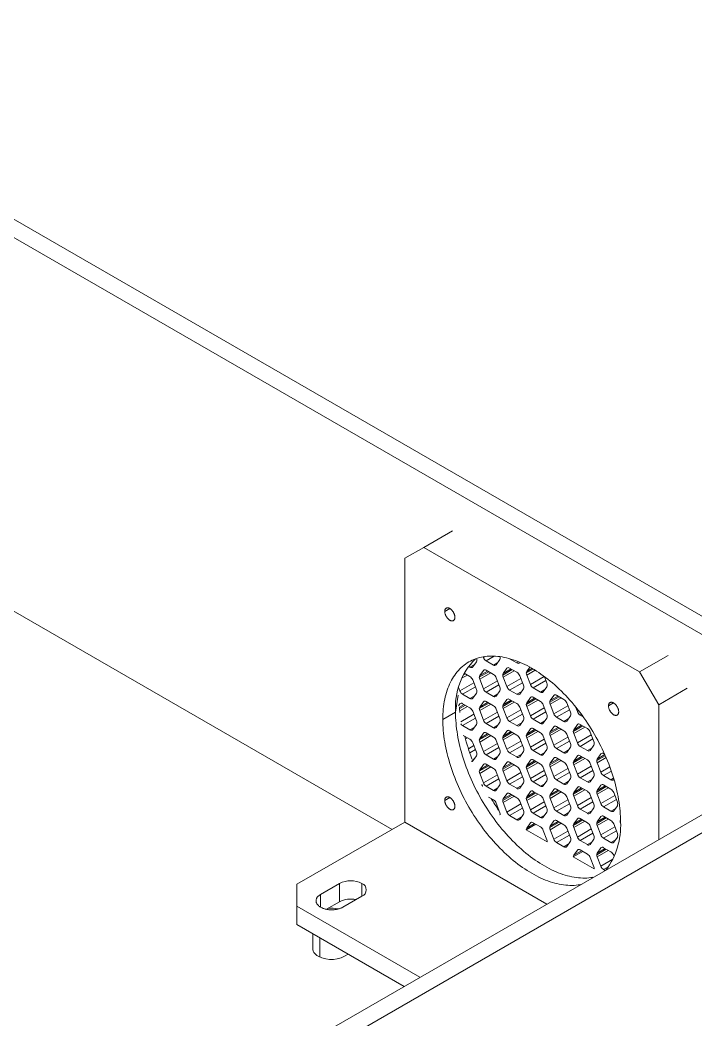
# Model space of a CAD drawing. Header units: millimetres. Extents: x 15 to 405, y 6 to 293.
# Drawn here: x 109.7 to 139.82, y 70.21 to 114.8 of the extents above; entities that cross this region are included whole.
import ezdxf

# ---------------------------------------------------------------- set-up
doc = ezdxf.new("R2010")
doc.units = ezdxf.units.MM

msp = doc.modelspace()

# ---------------------------------------------------------------- linework, layer by layer
at = {"color": 7, "linetype": 'Continuous', "lineweight": 18}
for p, q in [((144.2113, 85.8342), (94.035, 114.8003)), ((141.8071, 86.4056), (95.0249, 113.4124)), ((128.966, 92.0222), (127.6932, 91.2875)), ((127.6932, 91.2875), (126.8447, 90.7975)), ((137.3099, 85.7359), (127.6932, 91.2875)), ((126.8447, 90.7975), (126.8447, 79.0393)), ((107.5829, 89.5054), (126.2787, 78.7125)), ((128.8529, 88.5603), (128.6266, 88.4297)), ((129.7516, 85.9444), (129.9447, 86.0559)), ((129.8741, 85.9554), (130.0374, 86.1877)), ((130.3393, 86.4051), (130.349, 86.3801)), ((130.349, 86.3801), (130.4122, 86.4166)), ((130.4715, 86.2278), (130.8326, 86.4362)), ((130.4715, 86.2278), (130.7981, 86.0392)), ((130.7981, 86.0392), (130.9912, 86.1507)), ((130.9206, 86.0502), (131.0839, 86.2825)), ((131.5159, 86.3238), (131.518, 86.3226)), ((131.518, 86.3226), (131.5188, 86.323)), ((131.518, 86.3226), (131.8446, 86.134)), ((131.8446, 86.134), (131.9274, 86.1819)), ((131.9671, 86.145), (131.9782, 86.1608)), ((137.3099, 85.7359), (138.5827, 86.4707)), ((129.4431, 85.5872), (129.5446, 85.6458)), ((129.4865, 85.6721), (129.4928, 85.6757)), ((129.7516, 85.5263), (129.4895, 85.6776)), ((129.6849, 85.9829), (129.7516, 85.9444)), ((130.1668, 85.4957), (130.5911, 85.7406)), ((130.349, 85.7987), (130.1857, 85.5664)), ((130.1857, 85.5664), (130.5393, 85.7705)), ((130.1857, 85.4031), (130.6808, 85.6889)), ((130.349, 85.7987), (130.4008, 85.8286)), ((130.7981, 85.6212), (130.4715, 85.8097)), ((131.2133, 85.5905), (131.6376, 85.8355)), ((131.3955, 85.8936), (131.2322, 85.6612)), ((131.2322, 85.6612), (131.5859, 85.8654)), ((131.2322, 85.4979), (131.7273, 85.7837)), ((131.3955, 85.8936), (131.4473, 85.9235)), ((131.8446, 85.716), (131.518, 85.9045)), ((132.2598, 85.6853), (132.565, 85.8615)), ((132.4139, 85.9483), (132.2788, 85.756)), ((132.2788, 85.756), (132.5137, 85.8917)), ((132.2788, 85.5927), (132.6523, 85.8084)), ((138.1584, 84.2662), (137.3099, 85.7359)), ((129.3025, 84.8874), (129.9237, 85.246)), ((129.3794, 85.4469), (129.6343, 85.5941)), ((130.0374, 84.9531), (129.8741, 85.374)), ((130.1857, 85.4031), (130.349, 84.9822)), ((130.349, 84.9822), (130.9702, 85.3408)), ((131.0839, 85.0479), (130.9206, 85.4688)), ((131.2322, 85.4979), (131.3955, 85.077)), ((131.3955, 85.077), (132.0167, 85.4356)), ((131.518, 84.9247), (132.0875, 85.2534)), ((132.1304, 85.1427), (131.9671, 85.5636)), ((132.2788, 85.5927), (132.4421, 85.1718)), ((132.4421, 85.1718), (133.0616, 85.5295)), ((132.5645, 85.0195), (133.134, 85.3482)), ((133.1769, 85.2375), (133.0645, 85.5274)), ((129.2421, 85.0431), (129.3025, 84.8874)), ((129.425, 84.735), (129.9944, 85.0638)), ((129.425, 84.735), (129.7516, 84.5465)), ((129.8741, 84.5574), (130.0374, 84.7898)), ((130.4715, 84.8299), (131.0409, 85.1586)), ((130.4715, 84.8299), (130.7981, 84.6413)), ((130.7981, 84.6413), (130.9912, 84.7528)), ((130.9206, 84.6523), (131.0839, 84.8846)), ((131.518, 84.9247), (131.8446, 84.7361)), ((131.8446, 84.7361), (132.0378, 84.8476)), ((131.9671, 84.7471), (132.1304, 84.9794)), ((132.5645, 85.0195), (132.8911, 84.8309)), ((132.8911, 84.8309), (133.0843, 84.9424)), ((133.0136, 84.8419), (133.1769, 85.0742)), ((139.4312, 85.001), (138.1584, 84.2662)), ((129.1074, 83.9386), (129.2212, 84.6894)), ((129.3025, 84.306), (129.239, 84.2156)), ((129.2792, 84.1545), (129.4928, 84.2778)), ((129.3025, 84.306), (129.3543, 84.3359)), ((129.7516, 84.1284), (129.425, 84.317)), ((129.7516, 84.5465), (129.9447, 84.658)), ((130.1668, 84.0978), (130.5911, 84.3427)), ((130.349, 84.4008), (130.1857, 84.1685)), ((130.1857, 84.1685), (130.5393, 84.3726)), ((130.1857, 84.0052), (130.6808, 84.291)), ((130.349, 84.4008), (130.4008, 84.4307)), ((130.7981, 84.2232), (130.4715, 84.4118)), ((131.2133, 84.1926), (131.6376, 84.4375)), ((131.3955, 84.4956), (131.2322, 84.2633)), ((131.2322, 84.2633), (131.5859, 84.4674)), ((131.2322, 84.1), (131.7273, 84.3858)), ((131.3955, 84.4956), (131.4473, 84.5255)), ((131.8446, 84.3181), (131.518, 84.5066)), ((132.2598, 84.2874), (132.6841, 84.5324)), ((132.4421, 84.5905), (132.2788, 84.3581)), ((132.2788, 84.3581), (132.6324, 84.5623)), ((132.2788, 84.1948), (132.7738, 84.4806)), ((132.4421, 84.5905), (132.4938, 84.6204)), ((132.8911, 84.4129), (132.5645, 84.6014)), ((133.3063, 84.3822), (133.7307, 84.6272)), ((133.4886, 84.6853), (133.3253, 84.4529)), ((133.3253, 84.4529), (133.6789, 84.6571)), ((133.3253, 84.2896), (133.8203, 84.5754)), ((133.3253, 84.2896), (133.4886, 83.8687)), ((133.4886, 84.6853), (133.5404, 84.7152)), ((133.9377, 84.5077), (133.6111, 84.6962)), ((134.2234, 83.9344), (134.0601, 84.3553)), ((136.1503, 84.3476), (135.924, 84.217)), ((129.1074, 83.9386), (128.5418, 83.6121)), ((129.2855, 84.0983), (129.5446, 84.2479)), ((129.2967, 84.0013), (129.6343, 84.1961)), ((129.3369, 83.5093), (129.9237, 83.8481)), ((130.0374, 83.5552), (129.8741, 83.9761)), ((130.1857, 84.0052), (130.349, 83.5843)), ((130.349, 83.5843), (130.9702, 83.9429)), ((131.0839, 83.65), (130.9206, 84.0709)), ((131.2322, 84.1), (131.3955, 83.6791)), ((131.3955, 83.6791), (132.0167, 84.0377)), ((131.518, 83.5267), (132.0875, 83.8555)), ((132.1304, 83.7448), (131.9671, 84.1657)), ((132.2788, 84.1948), (132.4421, 83.7739)), ((132.4421, 83.7739), (133.0633, 84.1325)), ((132.5645, 83.6216), (133.134, 83.9503)), ((133.1769, 83.8396), (133.0136, 84.2605)), ((133.4886, 83.8687), (134.1098, 84.2274)), ((133.6111, 83.7164), (134.1805, 84.0451)), ((134.4506, 84.1813), (134.5351, 83.9636)), ((134.5351, 83.9636), (134.5954, 83.9984)), ((134.6576, 83.8112), (134.7127, 83.843)), ((138.1584, 78.2579), (138.1584, 84.2662)), ((129.425, 83.3371), (129.9944, 83.6658)), ((129.8741, 83.1595), (130.0374, 83.3919)), ((130.4715, 83.4319), (131.0409, 83.7607)), ((130.4715, 83.4319), (130.7981, 83.2434)), ((130.9206, 83.2543), (131.0839, 83.4867)), ((131.518, 83.5267), (131.8446, 83.3382)), ((131.8446, 83.3382), (132.0378, 83.4497)), ((131.9671, 83.3492), (132.1304, 83.5815)), ((132.5645, 83.6216), (132.8911, 83.433)), ((132.8911, 83.433), (133.0843, 83.5445)), ((133.0136, 83.444), (133.1769, 83.6763)), ((133.6111, 83.7164), (133.9377, 83.5278)), ((133.9377, 83.5278), (134.1308, 83.6393)), ((134.0601, 83.5388), (134.2234, 83.7711)), ((134.5351, 83.3822), (134.3718, 83.1498)), ((134.5351, 83.3822), (134.5869, 83.4121)), ((134.6576, 83.8112), (134.7924, 83.7334)), ((134.9842, 83.2046), (134.6576, 83.3931)), ((129.425, 83.3371), (129.7516, 83.1486)), ((129.7516, 83.1486), (129.9447, 83.2601)), ((130.1668, 82.6999), (130.5911, 82.9448)), ((130.349, 83.0029), (130.1857, 82.7706)), ((130.1857, 82.7706), (130.5393, 82.9747)), ((130.349, 83.0029), (130.4008, 83.0328)), ((130.7981, 82.8253), (130.4715, 83.0139)), ((130.7981, 83.2434), (130.9912, 83.3549)), ((131.2133, 82.7947), (131.6376, 83.0396)), ((131.3955, 83.0977), (131.2322, 82.8654)), ((131.2322, 82.8654), (131.5859, 83.0695)), ((131.2322, 82.7021), (131.7273, 82.9879)), ((131.3955, 83.0977), (131.4473, 83.1276)), ((131.8446, 82.9201), (131.518, 83.1087)), ((132.2598, 82.8895), (132.6841, 83.1344)), ((132.4421, 83.1925), (132.2788, 82.9602)), ((132.2788, 82.9602), (132.6324, 83.1643)), ((132.2788, 82.7969), (132.7738, 83.0827)), ((132.4421, 83.1925), (132.4938, 83.2224)), ((132.8911, 83.015), (132.5645, 83.2035)), ((133.3063, 82.9843), (133.7307, 83.2293)), ((133.4886, 83.2874), (133.3253, 83.055)), ((133.3253, 83.055), (133.6789, 83.2592)), ((133.3253, 82.8917), (133.8203, 83.1775)), ((133.4886, 83.2874), (133.5404, 83.3173)), ((133.9377, 83.1098), (133.6111, 83.2983)), ((134.2234, 82.5365), (134.0601, 82.9574)), ((134.3529, 83.0791), (134.7772, 83.3241)), ((134.3718, 83.1498), (134.7254, 83.354)), ((134.3718, 82.9865), (134.8669, 83.2723)), ((134.3718, 82.9865), (134.5351, 82.5656)), ((135.2699, 82.6313), (135.1066, 83.0522)), ((129.7516, 82.7305), (129.452, 82.9034)), ((129.524, 82.8381), (129.5446, 82.85)), ((129.5483, 82.7486), (129.6343, 82.7982)), ((130.0374, 82.1573), (129.8741, 82.5781)), ((130.1857, 82.6073), (130.6808, 82.893)), ((130.1857, 82.6073), (130.349, 82.1864)), ((130.349, 82.1864), (130.9702, 82.545)), ((131.0839, 82.2521), (130.9206, 82.673)), ((131.2322, 82.7021), (131.3955, 82.2812)), ((131.3955, 82.2812), (132.0167, 82.6398)), ((132.1304, 82.3469), (131.9671, 82.7678)), ((132.2788, 82.7969), (132.4421, 82.376)), ((132.4421, 82.376), (133.0633, 82.7346)), ((132.5645, 82.2236), (133.134, 82.5524)), ((133.1769, 82.4417), (133.0136, 82.8626)), ((133.3253, 82.8917), (133.4886, 82.4708)), ((133.4886, 82.4708), (134.1098, 82.8294)), ((133.6111, 82.3185), (134.1805, 82.6472)), ((134.5351, 82.5656), (135.1563, 82.9243)), ((134.6576, 82.4133), (135.227, 82.742)), ((129.6807, 82.3099), (129.9237, 82.4502)), ((129.7438, 82.1232), (129.9944, 82.2679)), ((130.4715, 82.034), (131.0409, 82.3627)), ((130.9206, 81.8564), (131.0839, 82.0888)), ((131.518, 82.1288), (132.0875, 82.4576)), ((131.518, 82.1288), (131.8446, 81.9403)), ((131.8446, 81.9403), (132.0378, 82.0518)), ((131.9671, 81.9512), (132.1304, 82.1836)), ((132.5645, 82.2236), (132.8911, 82.0351)), ((132.8911, 82.0351), (133.0843, 82.1466)), ((133.0136, 82.0461), (133.1769, 82.2784)), ((133.6111, 82.3185), (133.9377, 82.1299)), ((133.9377, 82.1299), (134.1308, 82.2414)), ((134.0601, 82.1409), (134.2234, 82.3732)), ((134.6576, 82.4133), (134.9842, 82.2247)), ((134.9842, 82.2247), (135.1773, 82.3362)), ((135.1066, 82.2357), (135.2699, 82.468)), ((135.5816, 82.0791), (135.4183, 81.8467)), ((135.4183, 81.8467), (135.7598, 82.0438)), ((135.5816, 82.0791), (135.6334, 82.109)), ((135.7513, 82.0628), (135.7041, 82.09)), ((129.8358, 81.7993), (129.9447, 81.8622)), ((129.8741, 81.7616), (130.0374, 81.994)), ((130.349, 81.605), (130.1857, 81.3726)), ((130.349, 81.605), (130.4008, 81.6349)), ((130.4715, 82.034), (130.7981, 81.8455)), ((130.7981, 81.4274), (130.4715, 81.6159)), ((130.7981, 81.8455), (130.9912, 81.957)), ((131.2133, 81.3967), (131.6376, 81.6417)), ((131.3955, 81.6998), (131.2322, 81.4675)), ((131.2322, 81.4675), (131.5859, 81.6716)), ((131.3955, 81.6998), (131.4473, 81.7297)), ((131.8446, 81.5222), (131.518, 81.7108)), ((132.2598, 81.4916), (132.6841, 81.7365)), ((132.4421, 81.7946), (132.2788, 81.5623)), ((132.2788, 81.5623), (132.6324, 81.7664)), ((132.2788, 81.399), (132.7738, 81.6848)), ((132.4421, 81.7946), (132.4938, 81.8245)), ((132.8911, 81.617), (132.5645, 81.8056)), ((133.3063, 81.5864), (133.7307, 81.8313)), ((133.4886, 81.8894), (133.3253, 81.6571)), ((133.3253, 81.6571), (133.6789, 81.8612)), ((133.3253, 81.4938), (133.8203, 81.7796)), ((133.4886, 81.8894), (133.5404, 81.9193)), ((133.9377, 81.7119), (133.6111, 81.9004)), ((134.3529, 81.6812), (134.7772, 81.9262)), ((134.5351, 81.9843), (134.3718, 81.7519)), ((134.3718, 81.7519), (134.7254, 81.9561)), ((134.3718, 81.5886), (134.8669, 81.8744)), ((134.5351, 81.9843), (134.5869, 82.0142)), ((134.9842, 81.8067), (134.6576, 81.9952)), ((135.2699, 81.2334), (135.1066, 81.6543)), ((135.3994, 81.776), (135.7808, 81.9962)), ((135.4183, 81.6834), (135.8166, 81.9133)), ((135.4183, 81.6834), (135.5816, 81.2625)), ((130.1668, 81.3019), (130.5911, 81.5469)), ((130.1857, 81.3726), (130.5393, 81.5768)), ((130.1857, 81.2093), (130.6808, 81.4951)), ((130.1857, 81.2093), (130.349, 80.7885)), ((131.0839, 80.8542), (130.9206, 81.275)), ((131.2322, 81.3042), (131.7273, 81.5899)), ((131.2322, 81.3042), (131.3955, 80.8833)), ((131.3955, 80.8833), (132.0167, 81.2419)), ((132.1304, 80.949), (131.9671, 81.3699)), ((132.2788, 81.399), (132.4421, 80.9781)), ((132.4421, 80.9781), (133.0633, 81.3367)), ((132.5645, 80.8257), (133.134, 81.1545)), ((133.1769, 81.0438), (133.0136, 81.4647)), ((133.3253, 81.4938), (133.4886, 81.0729)), ((133.4886, 81.0729), (134.1098, 81.4315)), ((133.6111, 80.9205), (134.1805, 81.2493)), ((134.2234, 81.1386), (134.0601, 81.5595)), ((134.3718, 81.5886), (134.5351, 81.1677)), ((134.5351, 81.1677), (135.1563, 81.5263)), ((134.6576, 81.0154), (135.227, 81.3441)), ((135.5816, 81.2625), (135.9832, 81.4944)), ((135.7041, 81.1102), (136.0492, 81.3094)), ((102.4071, 56.8027), (144.2113, 80.9357)), ((130.349, 80.7885), (130.9702, 81.1471)), ((130.4715, 80.6361), (131.0409, 80.9648)), ((131.518, 80.7309), (132.0875, 81.0596)), ((131.518, 80.7309), (131.8446, 80.5424)), ((131.9671, 80.5533), (132.1304, 80.7857)), ((132.5645, 80.8257), (132.8911, 80.6372)), ((132.8911, 80.6372), (133.0843, 80.7487)), ((133.0136, 80.6481), (133.1769, 80.8805)), ((133.6111, 80.9205), (133.9377, 80.732)), ((133.9377, 80.732), (134.1308, 80.8435)), ((134.0601, 80.743), (134.2234, 80.9753)), ((134.6576, 81.0154), (134.9842, 80.8268)), ((134.9842, 80.8268), (135.1773, 80.9383)), ((135.1066, 80.8378), (135.2699, 81.0701)), ((135.5816, 80.6812), (135.6334, 80.7111)), ((135.7041, 81.1102), (136.0307, 80.9216)), ((136.0307, 80.9216), (136.1517, 80.9915)), ((136.1532, 80.9326), (136.1645, 80.9487)), ((141.8071, 80.3642), (103.397, 58.1906)), ((130.4715, 80.6361), (130.7981, 80.4476)), ((130.7981, 80.4476), (130.9912, 80.5591)), ((130.9206, 80.4585), (131.0839, 80.6909)), ((131.3955, 80.3019), (131.2322, 80.0695)), ((131.2322, 80.0695), (131.5859, 80.2737)), ((131.3955, 80.3019), (131.4473, 80.3318)), ((131.8446, 80.1243), (131.518, 80.3128)), ((131.8446, 80.5424), (132.0378, 80.6539)), ((132.2598, 80.0936), (132.6841, 80.3386)), ((132.4421, 80.3967), (132.2788, 80.1644)), ((132.2788, 80.1644), (132.6324, 80.3685)), ((132.2788, 80.0011), (132.7738, 80.2868)), ((132.4421, 80.3967), (132.4938, 80.4266)), ((132.8911, 80.2191), (132.5645, 80.4077)), ((133.3063, 80.1885), (133.7307, 80.4334)), ((133.4886, 80.4915), (133.3253, 80.2592)), ((133.3253, 80.2592), (133.6789, 80.4633)), ((133.3253, 80.0959), (133.8203, 80.3817)), ((133.4886, 80.4915), (133.5404, 80.5214)), ((133.9377, 80.3139), (133.6111, 80.5025)), ((134.3529, 80.2833), (134.7772, 80.5282)), ((134.5351, 80.5863), (134.3718, 80.354)), ((134.3718, 80.354), (134.7254, 80.5581)), ((134.3718, 80.1907), (134.8669, 80.4765)), ((134.5351, 80.5863), (134.5869, 80.6162)), ((134.9842, 80.4088), (134.6576, 80.5973)), ((135.3994, 80.3781), (135.8237, 80.6231)), ((135.5816, 80.6812), (135.4183, 80.4488)), ((135.4183, 80.4488), (135.7719, 80.653)), ((135.4183, 80.2855), (135.9134, 80.5713)), ((135.4183, 80.2855), (135.5816, 79.8646)), ((136.0307, 80.5036), (135.7041, 80.6921)), ((136.3165, 79.9303), (136.1532, 80.3512)), ((128.8529, 80.1336), (128.6266, 80.003)), ((130.7981, 80.0295), (130.5825, 80.1539)), ((131.0839, 79.4562), (130.9206, 79.8771)), ((131.2133, 79.9988), (131.6376, 80.2438)), ((131.2322, 79.9062), (131.7273, 80.192)), ((131.2322, 79.9062), (131.3955, 79.4854)), ((131.3955, 79.4854), (132.0167, 79.844)), ((132.1304, 79.5511), (131.9671, 79.9719)), ((132.2788, 80.0011), (132.4421, 79.5802)), ((132.4421, 79.5802), (133.0633, 79.9388)), ((133.1769, 79.6459), (133.0136, 80.0668)), ((133.3253, 80.0959), (133.4886, 79.675)), ((133.4886, 79.675), (134.1098, 80.0336)), ((133.6111, 79.5226), (134.1805, 79.8514)), ((134.2234, 79.7407), (134.0601, 80.1616)), ((134.3718, 80.1907), (134.5351, 79.7698)), ((134.5351, 79.7698), (135.1563, 80.1284)), ((134.6576, 79.6174), (135.227, 79.9462)), ((135.2699, 79.8355), (135.1066, 80.2564)), ((135.5816, 79.8646), (136.2028, 80.2232)), ((135.7041, 79.7123), (136.2735, 80.041)), ((131.0813, 79.3761), (131.1028, 79.3637)), ((131.518, 79.333), (132.0875, 79.6617)), ((131.9671, 79.1554), (132.1304, 79.3878)), ((132.5645, 79.4278), (133.134, 79.7565)), ((132.5645, 79.4278), (132.8911, 79.2393)), ((133.0136, 79.2502), (133.1769, 79.4826)), ((133.6111, 79.5226), (133.9377, 79.3341)), ((133.9377, 79.3341), (134.1308, 79.4456)), ((134.0601, 79.345), (134.2234, 79.5774)), ((134.6576, 79.6174), (134.9842, 79.4289)), ((134.9842, 79.4289), (135.1773, 79.5404)), ((135.1066, 79.4399), (135.2699, 79.6722)), ((135.7041, 79.7123), (136.0307, 79.5237)), ((136.0307, 79.5237), (136.2238, 79.6352)), ((136.1532, 79.5347), (136.3165, 79.767)), ((122.0364, 76.2635), (126.8447, 79.0393)), ((133.1783, 75.3829), (126.8447, 79.0393)), ((131.518, 79.333), (131.8446, 79.1445)), ((131.8446, 79.1445), (132.0378, 79.256)), ((132.2598, 78.6957), (132.6841, 78.9407)), ((132.4421, 78.9988), (132.2788, 78.7664)), ((132.2788, 78.7664), (132.6324, 78.9706)), ((132.4421, 78.9988), (132.4938, 79.0287)), ((132.8911, 78.8212), (132.5645, 79.0097)), ((132.8911, 79.2393), (133.0843, 79.3508)), ((133.3063, 78.7905), (133.7307, 79.0355)), ((133.4886, 79.0936), (133.3253, 78.8613)), ((133.3253, 78.8613), (133.6789, 79.0654)), ((133.3253, 78.698), (133.8203, 78.9837)), ((133.4886, 79.0936), (133.5404, 79.1235)), ((133.9377, 78.916), (133.6111, 79.1046)), ((134.3529, 78.8854), (134.7772, 79.1303)), ((134.5351, 79.1884), (134.3718, 78.9561)), ((134.3718, 78.9561), (134.7254, 79.1602)), ((134.3718, 78.7928), (134.8669, 79.0786)), ((134.5351, 79.1884), (134.5869, 79.2183)), ((134.9842, 79.0108), (134.6576, 79.1994)), ((135.3994, 78.9802), (135.8237, 79.2251)), ((135.5816, 79.2832), (135.4183, 79.0509)), ((135.4183, 79.0509), (135.7719, 79.255)), ((135.4183, 78.8876), (135.9134, 79.1734)), ((135.5816, 79.2832), (135.6334, 79.3131)), ((136.0307, 79.1057), (135.7041, 79.2942)), ((136.3165, 78.5324), (136.1532, 78.9533)), ((136.4459, 79.075), (136.4612, 79.0838)), ((132.2598, 78.6957), (133.1959, 78.1554)), ((133.1769, 78.248), (133.0136, 78.6688)), ((133.3253, 78.698), (133.4886, 78.2771)), ((133.4886, 78.2771), (134.1098, 78.6357)), ((134.2234, 78.3428), (134.0601, 78.7637)), ((134.3718, 78.7928), (134.5351, 78.3719)), ((134.5351, 78.3719), (135.1563, 78.7305)), ((134.6576, 78.2195), (135.227, 78.5483)), ((135.2699, 78.4376), (135.1066, 78.8585)), ((135.4183, 78.8876), (135.5816, 78.4667)), ((135.5816, 78.4667), (136.2028, 78.8253)), ((135.7041, 78.3143), (136.2735, 78.6431)), ((133.6111, 78.1247), (134.1805, 78.4534)), ((133.6111, 78.1247), (133.9377, 77.9362)), ((133.9377, 77.9362), (134.1308, 78.0477)), ((134.0601, 77.9471), (134.2234, 78.1795)), ((134.6576, 78.2195), (134.9842, 78.031)), ((134.9842, 78.031), (135.1773, 78.1425)), ((135.1066, 78.0419), (135.2699, 78.2743)), ((135.7041, 78.3143), (136.0307, 78.1258)), ((136.0307, 78.1258), (136.2238, 78.2373)), ((136.1532, 78.1368), (136.3165, 78.3691)), ((134.3529, 77.4874), (134.7772, 77.7324)), ((134.5351, 77.7905), (134.3718, 77.5582)), ((134.3718, 77.5582), (134.7254, 77.7623)), ((134.5351, 77.7905), (134.5869, 77.8204)), ((134.9842, 77.6129), (134.6576, 77.8015)), ((135.3994, 77.5823), (135.8237, 77.8272)), ((135.5816, 77.8853), (135.4183, 77.653)), ((135.4183, 77.653), (135.7719, 77.8571)), ((135.4183, 77.4897), (135.9134, 77.7755)), ((135.5816, 77.8853), (135.6334, 77.9152)), ((136.0307, 77.7077), (135.7041, 77.8963)), ((134.3529, 77.4874), (135.2889, 76.9471)), ((135.2699, 77.0397), (135.1066, 77.4606)), ((135.4183, 77.4897), (135.5816, 77.0688)), ((135.5816, 77.0688), (136.1198, 77.3794)), ((136.1752, 77.4986), (136.1532, 77.5554)), ((135.7041, 76.9164), (135.9154, 77.0384)), ((135.7041, 76.9164), (135.7694, 76.8787)), ((122.0364, 76.2635), (122.0364, 75.2838)), ((123.9456, 76.3043), (123.097, 75.8145)), ((123.9456, 75.4878), (123.9456, 76.3043)), ((124.9355, 75.7328), (124.9355, 76.3043)), ((123.097, 75.243), (123.097, 75.8145)), ((123.3571, 75.1481), (123.9456, 75.4878)), ((124.087, 75.243), (124.9355, 75.7328)), ((127.5215, 72.1173), (122.0364, 75.2838)), ((122.0364, 75.2838), (122.0364, 74.4673)), ((122.0364, 74.4673), (126.8143, 71.709)), ((122.752, 74.0541), (122.752, 73.3307)), ((123.0565, 73.8783), (123.0565, 73.0246))]:
    msp.add_line(p, q, dxfattribs=at)
at = {"color": 7, "linetype": 'Continuous', "lineweight": 18, "flags": 128}
for points in [[(129.0792, 88.1684), (129.0786, 88.1874), (129.0769, 88.2069), (129.074, 88.2269), (129.07, 88.2473), (129.0649, 88.268), (129.0587, 88.2888), (129.0515, 88.3096), (129.0432, 88.3304), (129.034, 88.3511), (129.0239, 88.3714), (129.0129, 88.3914), (129.0011, 88.411), (128.9885, 88.4299), (128.9752, 88.4482), (128.9613, 88.4658), (128.9469, 88.4825), (128.932, 88.4982), (128.9166, 88.5129), (128.901, 88.5266), (128.8851, 88.5391), (128.869, 88.5503), (128.8529, 88.5603), (128.8367, 88.569), (128.8207, 88.5763), (128.8048, 88.5821), (128.7891, 88.5865), (128.7738, 88.5895), (128.7589, 88.591), (128.7444, 88.591), (128.7306, 88.5895), (128.7173, 88.5865), (128.7047, 88.582), (128.6929, 88.5762), (128.6819, 88.5689), (128.6717, 88.5602), (128.6625, 88.5502), (128.6543, 88.5389), (128.6471, 88.5264), (128.6409, 88.5127), (128.6358, 88.498), (128.6318, 88.4822), (128.6289, 88.4655), (128.6272, 88.448), (128.6266, 88.4297)], [(128.6266, 88.4297), (128.6272, 88.4107), (128.6289, 88.3911), (128.6318, 88.3711), (128.6358, 88.3508), (128.6409, 88.3301), (128.6471, 88.3093), (128.6543, 88.2885), (128.6625, 88.2677), (128.6717, 88.247), (128.6819, 88.2266), (128.6929, 88.2066), (128.7047, 88.1871), (128.7173, 88.1681), (128.7306, 88.1498), (128.7444, 88.1323), (128.7589, 88.1156), (128.7738, 88.0999), (128.7891, 88.0851), (128.8048, 88.0715), (128.8207, 88.059), (128.8367, 88.0477), (128.8529, 88.0377), (128.869, 88.0291), (128.8851, 88.0218), (128.901, 88.0159), (128.9166, 88.0115), (128.932, 88.0086), (128.9469, 88.0071), (128.9613, 88.0071), (128.9752, 88.0086), (128.9885, 88.0116), (129.0011, 88.016), (129.0129, 88.0219), (129.0239, 88.0292), (129.034, 88.0379), (129.0432, 88.0479), (129.0515, 88.0592), (129.0587, 88.0717), (129.0649, 88.0853), (129.07, 88.1001), (129.074, 88.1159), (129.0769, 88.1326), (129.0786, 88.1501), (129.0792, 88.1684)], [(136.4614, 79.0402), (136.46, 79.1607), (136.4559, 79.2826), (136.4492, 79.406), (136.4397, 79.5307), (136.4275, 79.6566), (136.4126, 79.7836), (136.3951, 79.9118), (136.3748, 80.0408), (136.352, 80.1708), (136.3264, 80.3016), (136.2983, 80.433), (136.2676, 80.5651), (136.2342, 80.6977), (136.1984, 80.8307), (136.1599, 80.9641), (136.119, 81.0977), (136.0756, 81.2314), (136.0298, 81.3653), (135.9815, 81.4991), (135.9308, 81.6327), (135.8778, 81.7662), (135.8225, 81.8994), (135.7649, 82.0322), (135.7051, 82.1645), (135.6431, 82.2962), (135.5789, 82.4273), (135.5126, 82.5576), (135.4443, 82.687), (135.3739, 82.8155), (135.3016, 82.9431), (135.2273, 83.0694), (135.1512, 83.1947), (135.0732, 83.3186), (134.9935, 83.4411), (134.9121, 83.5622), (134.8291, 83.6818), (134.7444, 83.7998), (134.6582, 83.916), (134.5706, 84.0305), (134.4815, 84.1432), (134.391, 84.2539), (134.2993, 84.3626), (134.2063, 84.4692), (134.1122, 84.5736), (134.0169, 84.6759), (133.9206, 84.7758), (133.8234, 84.8734), (133.7252, 84.9686), (133.6262, 85.0612), (133.5264, 85.1513), (133.426, 85.2388), (133.3249, 85.3236), (133.2232, 85.4056), (133.121, 85.4849), (133.0184, 85.5613), (132.9155, 85.6348), (132.8122, 85.7053), (132.7088, 85.7728), (132.6052, 85.8373), (132.5016, 85.8987), (132.3979, 85.957), (132.2943, 86.0121), (132.1909, 86.064), (132.0877, 86.1126), (131.9847, 86.158), (131.8821, 86.2001), (131.7799, 86.2388), (131.6783, 86.2741), (131.5772, 86.306), (131.4767, 86.3346), (131.3769, 86.3597), (131.2779, 86.3813), (131.1798, 86.3995), (131.0825, 86.4142), (130.9862, 86.4255), (130.891, 86.4332), (130.7968, 86.4374), (130.7039, 86.4382), (130.6121, 86.4354), (130.5217, 86.4291), (130.4326, 86.4193), (130.3449, 86.4061), (130.2587, 86.3893), (130.1741, 86.3691), (130.091, 86.3454), (130.0096, 86.3183), (129.9299, 86.2878), (129.8519, 86.2538), (129.7758, 86.2165), (129.7016, 86.1759), (129.6292, 86.1319), (129.5589, 86.0846), (129.4905, 86.034), (129.4242, 85.9803), (129.36, 85.9233), (129.298, 85.8632), (129.2382, 85.8), (129.1806, 85.7337), (129.1253, 85.6644), (129.0723, 85.5921), (129.0216, 85.5169), (128.9734, 85.4388), (128.9275, 85.3579), (128.8841, 85.2743), (128.8432, 85.1879), (128.8048, 85.0989), (128.7689, 85.0073), (128.7356, 84.9132), (128.7048, 84.8166), (128.6767, 84.7177), (128.6512, 84.6164), (128.6283, 84.5128), (128.6081, 84.4071), (128.5905, 84.2992), (128.5756, 84.1894), (128.5635, 84.0775), (128.554, 83.9638), (128.5472, 83.8482), (128.5431, 83.731), (128.5418, 83.6121)], [(136.3765, 83.9557), (136.3759, 83.9747), (136.3742, 83.9943), (136.3713, 84.0143), (136.3673, 84.0347), (136.3622, 84.0553), (136.3561, 84.0761), (136.3488, 84.0969), (136.3406, 84.1177), (136.3314, 84.1384), (136.3212, 84.1588), (136.3102, 84.1788), (136.2984, 84.1983), (136.2858, 84.2173), (136.2726, 84.2356), (136.2587, 84.2531), (136.2442, 84.2698), (136.2293, 84.2855), (136.214, 84.3003), (136.1983, 84.3139), (136.1824, 84.3264), (136.1664, 84.3377), (136.1502, 84.3477), (136.1341, 84.3563), (136.118, 84.3636), (136.1021, 84.3695), (136.0865, 84.3739), (136.0712, 84.3768), (136.0562, 84.3783), (136.0418, 84.3783), (136.0279, 84.3768), (136.0146, 84.3738), (136.0021, 84.3694), (135.9902, 84.3635), (135.9792, 84.3562), (135.9691, 84.3475), (135.9599, 84.3375), (135.9516, 84.3262), (135.9444, 84.3137), (135.9382, 84.3001), (135.9331, 84.2853), (135.9291, 84.2696), (135.9263, 84.2529), (135.9245, 84.2353), (135.924, 84.217)], [(129.1074, 83.9386), (129.1088, 83.8181), (129.1129, 83.6962), (129.1197, 83.5728), (129.1291, 83.4481), (129.1413, 83.3222), (129.1562, 83.1952), (129.1738, 83.0671), (129.194, 82.938), (129.2169, 82.808), (129.2424, 82.6773), (129.2705, 82.5458), (129.3013, 82.4137), (129.3346, 82.2811), (129.3705, 82.1481), (129.4089, 82.0147), (129.4498, 81.8811), (129.4932, 81.7474), (129.539, 81.6135), (129.5873, 81.4797), (129.638, 81.3461), (129.691, 81.2126), (129.7463, 81.0794), (129.8039, 80.9466), (129.8637, 80.8143), (129.9257, 80.6826), (129.9899, 80.5515), (130.0562, 80.4212), (130.1245, 80.2918), (130.1949, 80.1633), (130.2672, 80.0358), (130.3415, 79.9094), (130.4176, 79.7842), (130.4956, 79.6602), (130.5753, 79.5377), (130.6567, 79.4166), (130.7397, 79.297), (130.8244, 79.179), (130.9106, 79.0628), (130.9983, 78.9483), (131.0873, 78.8356), (131.1778, 78.7249), (131.2695, 78.6162), (131.3625, 78.5096), (131.4567, 78.4052), (131.5519, 78.3029), (131.6482, 78.203), (131.7454, 78.1054), (131.8436, 78.0102), (131.9426, 77.9176), (132.0424, 77.8275), (132.1429, 77.74), (132.244, 77.6553), (132.3456, 77.5732), (132.4478, 77.494), (132.5504, 77.4175), (132.6533, 77.344), (132.7566, 77.2735), (132.86, 77.206), (132.9636, 77.1415), (133.0672, 77.0801), (133.1709, 77.0218), (133.2745, 76.9667), (133.3779, 76.9148), (133.4812, 76.8662), (133.5841, 76.8208), (133.6867, 76.7788), (133.7889, 76.74), (133.8905, 76.7047), (133.9916, 76.6728), (134.0921, 76.6442), (134.1919, 76.6191), (134.2909, 76.5975), (134.3891, 76.5793), (134.4863, 76.5646), (134.5826, 76.5533), (134.6778, 76.5456), (134.772, 76.5414), (134.865, 76.5406), (134.9567, 76.5434), (135.0471, 76.5497), (135.1362, 76.5595), (135.2239, 76.5727), (135.2462, 76.5767)], [(135.924, 84.217), (135.9245, 84.198), (135.9263, 84.1785), (135.9291, 84.1585), (135.9331, 84.1381), (135.9382, 84.1174), (135.9444, 84.0966), (135.9516, 84.0758), (135.9599, 84.055), (135.9691, 84.0344), (135.9792, 84.014), (135.9902, 83.994), (136.0021, 83.9744), (136.0146, 83.9555), (136.0279, 83.9372), (136.0418, 83.9196), (136.0562, 83.903), (136.0712, 83.8872), (136.0865, 83.8725), (136.1021, 83.8588), (136.118, 83.8463), (136.1341, 83.8351), (136.1502, 83.8251), (136.1664, 83.8164), (136.1824, 83.8091), (136.1983, 83.8033), (136.214, 83.7989), (136.2293, 83.7959), (136.2442, 83.7944), (136.2587, 83.7944), (136.2726, 83.7959), (136.2858, 83.7989), (136.2984, 83.8034), (136.3102, 83.8092), (136.3212, 83.8165), (136.3314, 83.8252), (136.3406, 83.8352), (136.3488, 83.8465), (136.3561, 83.859), (136.3622, 83.8727), (136.3673, 83.8874), (136.3713, 83.9032), (136.3742, 83.9199), (136.3759, 83.9374), (136.3765, 83.9557)], [(128.5418, 83.6121), (128.5431, 83.4916), (128.5472, 83.3696), (128.554, 83.2463), (128.5635, 83.1216), (128.5756, 82.9957), (128.5905, 82.8686), (128.6081, 82.7405), (128.6283, 82.6114), (128.6512, 82.4814), (128.6767, 82.3507), (128.7048, 82.2192), (128.7356, 82.0872), (128.7689, 81.9546), (128.8048, 81.8215), (128.8432, 81.6882), (128.8841, 81.5546), (128.9275, 81.4208), (128.9734, 81.287), (129.0216, 81.1532), (129.0723, 81.0195), (129.1253, 80.886), (129.1806, 80.7528), (129.2382, 80.6201), (129.298, 80.4878), (129.36, 80.356), (129.4242, 80.225), (129.4905, 80.0947), (129.5589, 79.9652), (129.6292, 79.8367), (129.7016, 79.7092), (129.7758, 79.5828), (129.8519, 79.4576), (129.9299, 79.3337), (130.0096, 79.2111), (130.091, 79.09), (130.1741, 78.9704), (130.2587, 78.8525), (130.3449, 78.7362), (130.4326, 78.6217), (130.5217, 78.5091), (130.6121, 78.3984), (130.7039, 78.2897), (130.7968, 78.1831), (130.891, 78.0786), (130.9862, 77.9764), (131.0825, 77.8764), (131.1798, 77.7788), (131.2779, 77.6837), (131.3769, 77.591), (131.4767, 77.5009), (131.5772, 77.4135), (131.6783, 77.3287), (131.7799, 77.2466), (131.8821, 77.1674), (131.9847, 77.091), (132.0877, 77.0175), (132.1909, 76.9469), (132.2943, 76.8794), (132.3979, 76.8149), (132.5016, 76.7535), (132.6052, 76.6952), (132.7088, 76.6401), (132.8122, 76.5882), (132.9155, 76.5396), (133.0184, 76.4942), (133.121, 76.4522), (133.2232, 76.4135), (133.3249, 76.3781), (133.426, 76.3462), (133.5264, 76.3177), (133.6262, 76.2926), (133.7252, 76.2709), (133.8234, 76.2527), (133.9206, 76.238), (134.0169, 76.2268), (134.1122, 76.219), (134.2063, 76.2148), (134.2993, 76.2141), (134.391, 76.2169), (134.4815, 76.2231), (134.5706, 76.2329), (134.6582, 76.2462), (134.6805, 76.2502)], [(129.0792, 79.7417), (129.0786, 79.7607), (129.0769, 79.7802), (129.074, 79.8002), (129.07, 79.8206), (129.0649, 79.8413), (129.0587, 79.8621), (129.0515, 79.8829), (129.0432, 79.9037), (129.034, 79.9244), (129.0239, 79.9447), (129.0129, 79.9647), (129.0011, 79.9843), (128.9885, 80.0032), (128.9752, 80.0215), (128.9613, 80.0391), (128.9469, 80.0558), (128.932, 80.0715), (128.9166, 80.0862), (128.901, 80.0999), (128.8851, 80.1124), (128.869, 80.1236), (128.8529, 80.1336), (128.8367, 80.1423), (128.8207, 80.1496), (128.8048, 80.1554), (128.7891, 80.1598), (128.7738, 80.1628), (128.7589, 80.1643), (128.7444, 80.1643), (128.7306, 80.1628), (128.7173, 80.1598), (128.7047, 80.1553), (128.6929, 80.1495), (128.6819, 80.1422), (128.6717, 80.1335), (128.6625, 80.1235), (128.6543, 80.1122), (128.6471, 80.0997), (128.6409, 80.086), (128.6358, 80.0713), (128.6318, 80.0555), (128.6289, 80.0388), (128.6272, 80.0213), (128.6266, 80.003)], [(128.6266, 80.003), (128.6272, 79.984), (128.6289, 79.9644), (128.6318, 79.9444), (128.6358, 79.9241), (128.6409, 79.9034), (128.6471, 79.8826), (128.6543, 79.8618), (128.6625, 79.841), (128.6717, 79.8203), (128.6819, 79.7999), (128.6929, 79.7799), (128.7047, 79.7604), (128.7173, 79.7414), (128.7306, 79.7231), (128.7444, 79.7056), (128.7589, 79.6889), (128.7738, 79.6732), (128.7891, 79.6584), (128.8048, 79.6448), (128.8207, 79.6323), (128.8367, 79.621), (128.8529, 79.611), (128.869, 79.6024), (128.8851, 79.5951), (128.901, 79.5892), (128.9166, 79.5848), (128.932, 79.5819), (128.9469, 79.5804), (128.9613, 79.5804), (128.9752, 79.5819), (128.9885, 79.5849), (129.0011, 79.5893), (129.0129, 79.5952), (129.0239, 79.6025), (129.034, 79.6112), (129.0432, 79.6212), (129.0515, 79.6325), (129.0587, 79.645), (129.0649, 79.6586), (129.07, 79.6734), (129.074, 79.6892), (129.0769, 79.7059), (129.0786, 79.7234), (129.0792, 79.7417)], [(123.097, 75.8145), (123.0737, 75.8003), (123.0516, 75.7856), (123.0307, 75.7702), (123.0112, 75.7542), (122.993, 75.7378), (122.9762, 75.7208), (122.9608, 75.7034), (122.9469, 75.6856), (122.9346, 75.6674), (122.9237, 75.6489), (122.9144, 75.6302), (122.9067, 75.6111), (122.9006, 75.5919), (122.8962, 75.5726), (122.8933, 75.5531), (122.8921, 75.5336), (122.8925, 75.5141), (122.8945, 75.4946), (122.8982, 75.4752), (122.9035, 75.4559), (122.9104, 75.4368), (122.9189, 75.4179), (122.9289, 75.3992), (122.9406, 75.3809), (122.9537, 75.3629), (122.9683, 75.3453), (122.9844, 75.3281), (123.0019, 75.3114), (123.0208, 75.2952), (123.041, 75.2795), (123.0625, 75.2644), (123.0852, 75.25), (123.1091, 75.2362), (123.1342, 75.223), (123.1603, 75.2106), (123.1874, 75.1989), (123.2155, 75.188), (123.2445, 75.1779), (123.2742, 75.1687), (123.3047, 75.1602), (123.3359, 75.1526), (123.3677, 75.1459), (123.4, 75.1401), (123.4327, 75.1352), (123.4658, 75.1312), (123.4993, 75.1282), (123.5329, 75.1261), (123.5666, 75.1249), (123.6005, 75.1246), (123.6343, 75.1254), (123.668, 75.127), (123.7015, 75.1296), (123.7348, 75.1331), (123.7677, 75.1376), (123.8003, 75.1429), (123.8323, 75.1492), (123.8638, 75.1563), (123.8946, 75.1643), (123.9248, 75.1732), (123.9542, 75.1829), (123.9827, 75.1934), (124.0103, 75.2047), (124.0369, 75.2167), (124.0625, 75.2295), (124.087, 75.243)]]:
    msp.add_lwpolyline(points, dxfattribs=at)
at = {"color": 7, "linetype": 'Continuous', "lineweight": 18}
for centre, radius, start, end in [((132.1299, 84.1597), 3.0306, 134.68156, 184.18269), ((129.8868, 86.2668), 0.1701, 332.27466, 21.96738), ((130.6346, 86.4843), 0.304, 200.03867, 237.55047), ((130.9386, 86.3601), 0.1647, 331.90746, 18.60265), ((131.9004, 86.2008), 0.087, 230.1481, 320.07094), ((129.8073, 86.0112), 0.087, 230.1481, 320.07094), ((130.4157, 85.7429), 0.087, 50.1481, 140.07094), ((130.8539, 86.106), 0.087, 230.1481, 320.07094), ((130.635, 85.3646), 0.304, 20.03867, 57.55047), ((131.3359, 85.5955), 0.1227, 147.6508, 182.35148), ((131.4623, 85.8377), 0.087, 50.1481, 140.07094), ((131.6815, 85.4595), 0.304, 20.03867, 57.55047), ((132.3825, 85.6904), 0.1227, 147.6508, 182.35148), ((132.5201, 85.6904), 0.2604, 181.10815, 202.02116), ((129.5885, 85.2698), 0.304, 20.03867, 57.55047), ((130.2894, 85.5007), 0.1227, 147.6508, 182.35148), ((130.4271, 85.5007), 0.2604, 181.10815, 202.02116), ((131.4736, 85.5955), 0.2604, 181.10815, 202.02116), ((132.7276, 85.276), 0.304, 200.03867, 237.55047), ((133.0092, 85.1559), 0.1865, 334.03604, 25.96396), ((129.5881, 84.9916), 0.304, 200.03867, 237.55047), ((129.8697, 84.8714), 0.1865, 334.03604, 25.96396), ((130.6346, 85.0864), 0.304, 200.03867, 237.55047), ((130.9162, 84.9663), 0.1865, 334.03604, 25.96396), ((131.6811, 85.1812), 0.304, 200.03867, 237.55047), ((131.9004, 84.8029), 0.087, 230.1481, 320.07094), ((131.9627, 85.0611), 0.1865, 334.03604, 25.96396), ((132.9469, 84.8977), 0.087, 230.1481, 320.07094), ((129.3692, 84.2502), 0.087, 50.1481, 140.07094), ((129.8073, 84.6133), 0.087, 230.1481, 320.07094), ((130.4157, 84.345), 0.087, 50.1481, 140.07094), ((130.8539, 84.7081), 0.087, 230.1481, 320.07094), ((131.4623, 84.4398), 0.087, 50.1481, 140.07094), ((131.6815, 84.0615), 0.304, 20.03867, 57.55047), ((132.3825, 84.2924), 0.1227, 147.6508, 182.35148), ((132.5201, 84.2924), 0.2604, 181.10815, 202.02116), ((132.5088, 84.5346), 0.087, 50.1481, 140.07094), ((132.728, 84.1564), 0.304, 20.03867, 57.55047), ((133.429, 84.3873), 0.1227, 147.6508, 182.35148), ((133.5667, 84.3873), 0.2604, 181.10815, 202.02116), ((133.5553, 84.6294), 0.087, 50.1481, 140.07094), ((133.7746, 84.2512), 0.304, 20.03867, 57.55047), ((136.8309, 84.9196), 7.59, 185.79029, 187.52089), ((129.5885, 83.8719), 0.304, 20.03867, 57.55047), ((130.2894, 84.1028), 0.1227, 147.6508, 182.35148), ((130.4271, 84.1028), 0.2604, 181.10815, 202.02116), ((130.635, 83.9667), 0.304, 20.03867, 57.55047), ((131.3359, 84.1976), 0.1227, 147.6508, 182.35148), ((131.4736, 84.1976), 0.2604, 181.10815, 202.02116), ((133.0092, 83.758), 0.1865, 334.03604, 25.96396), ((133.7742, 83.9729), 0.304, 200.03867, 237.55047), ((134.0557, 83.8528), 0.1865, 334.03604, 25.96396), ((134.8207, 84.0677), 0.304, 200.03867, 237.55047), ((129.5652, 83.5676), 0.2698, 214.20788, 238.67427), ((129.8697, 83.4735), 0.1865, 334.03604, 25.96396), ((130.6346, 83.6884), 0.304, 200.03867, 237.55047), ((130.9162, 83.5683), 0.1865, 334.03604, 25.96396), ((131.6811, 83.7833), 0.304, 200.03867, 237.55047), ((131.9627, 83.6632), 0.1865, 334.03604, 25.96396), ((132.7276, 83.8781), 0.304, 200.03867, 237.55047), ((132.9469, 83.4998), 0.087, 230.1481, 320.07094), ((133.9934, 83.5946), 0.087, 230.1481, 320.07094), ((134.6018, 83.3263), 0.087, 50.1481, 140.07094), ((129.8073, 83.2154), 0.087, 230.1481, 320.07094), ((130.4157, 82.9471), 0.087, 50.1481, 140.07094), ((130.8539, 83.3102), 0.087, 230.1481, 320.07094), ((131.4623, 83.0419), 0.087, 50.1481, 140.07094), ((131.9004, 83.405), 0.087, 230.1481, 320.07094), ((132.3825, 82.8945), 0.1227, 147.6508, 182.35148), ((132.5088, 83.1367), 0.087, 50.1481, 140.07094), ((132.728, 82.7584), 0.304, 20.03867, 57.55047), ((133.429, 82.9893), 0.1227, 147.6508, 182.35148), ((133.5667, 82.9893), 0.2604, 181.10815, 202.02116), ((133.5553, 83.2315), 0.087, 50.1481, 140.07094), ((133.7746, 82.8533), 0.304, 20.03867, 57.55047), ((134.4755, 83.0842), 0.1227, 147.6508, 182.35148), ((134.6132, 83.0842), 0.2604, 181.10815, 202.02116), ((134.8211, 82.9481), 0.304, 20.03867, 57.55047), ((139.2258, 85.4272), 10.0413, 194.77642, 200.78388), ((129.5885, 82.474), 0.304, 20.03867, 57.55047), ((130.2894, 82.7049), 0.1227, 147.6508, 182.35148), ((130.4271, 82.7049), 0.2604, 181.10815, 202.02116), ((130.635, 82.5688), 0.304, 20.03867, 57.55047), ((131.3359, 82.7997), 0.1227, 147.6508, 182.35148), ((131.4736, 82.7997), 0.2604, 181.10815, 202.02116), ((131.6815, 82.6636), 0.304, 20.03867, 57.55047), ((132.5201, 82.8945), 0.2604, 181.10815, 202.02116), ((134.0557, 82.4549), 0.1865, 334.03604, 25.96396), ((134.8207, 82.6698), 0.304, 200.03867, 237.55047), ((135.1023, 82.5497), 0.1865, 334.03604, 25.96396), ((129.8697, 82.0756), 0.1865, 334.03604, 25.96396), ((130.6346, 82.2905), 0.304, 200.03867, 237.55047), ((130.9162, 82.1704), 0.1865, 334.03604, 25.96396), ((131.6811, 82.3853), 0.304, 200.03867, 237.55047), ((131.9627, 82.2652), 0.1865, 334.03604, 25.96396), ((132.7276, 82.4802), 0.304, 200.03867, 237.55047), ((132.9469, 82.1019), 0.087, 230.1481, 320.07094), ((133.0092, 82.3601), 0.1865, 334.03604, 25.96396), ((133.7742, 82.575), 0.304, 200.03867, 237.55047), ((133.9934, 82.1967), 0.087, 230.1481, 320.07094), ((135.0399, 82.2915), 0.087, 230.1481, 320.07094), ((135.6483, 82.0232), 0.087, 50.1481, 140.07094), ((129.8167, 81.8012), 0.0697, 274.52239, 325.4), ((130.4157, 81.5492), 0.087, 50.1481, 140.07094), ((130.8539, 81.9123), 0.087, 230.1481, 320.07094), ((131.4623, 81.644), 0.087, 50.1481, 140.07094), ((131.9004, 82.0071), 0.087, 230.1481, 320.07094), ((132.5088, 81.7388), 0.087, 50.1481, 140.07094), ((132.728, 81.3605), 0.304, 20.03867, 57.55047), ((133.429, 81.5914), 0.1227, 147.6508, 182.35148), ((133.5553, 81.8336), 0.087, 50.1481, 140.07094), ((133.7746, 81.4553), 0.304, 20.03867, 57.55047), ((134.4755, 81.6862), 0.1227, 147.6508, 182.35148), ((134.6132, 81.6862), 0.2604, 181.10815, 202.02116), ((134.6018, 81.9284), 0.087, 50.1481, 140.07094), ((134.8211, 81.5502), 0.304, 20.03867, 57.55047), ((135.522, 81.7811), 0.1227, 147.6508, 182.35148), ((135.6597, 81.7811), 0.2604, 181.10815, 202.02116), ((130.2894, 81.307), 0.1227, 147.6508, 182.35148), ((130.4271, 81.307), 0.2604, 181.10815, 202.02116), ((130.635, 81.1709), 0.304, 20.03867, 57.55047), ((131.3359, 81.4018), 0.1227, 147.6508, 182.35148), ((131.4736, 81.4018), 0.2604, 181.10815, 202.02116), ((131.6815, 81.2657), 0.304, 20.03867, 57.55047), ((132.3825, 81.4966), 0.1227, 147.6508, 182.35148), ((132.5201, 81.4966), 0.2604, 181.10815, 202.02116), ((133.5667, 81.5914), 0.2604, 181.10815, 202.02116), ((134.8207, 81.2719), 0.304, 200.03867, 237.55047), ((135.1023, 81.1518), 0.1865, 334.03604, 25.96396), ((135.8672, 81.3667), 0.304, 200.03867, 237.55047), ((130.6346, 80.8926), 0.304, 200.03867, 237.55047), ((130.9162, 80.7725), 0.1865, 334.03604, 25.96396), ((131.6811, 80.9874), 0.304, 200.03867, 237.55047), ((131.9627, 80.8673), 0.1865, 334.03604, 25.96396), ((132.7276, 81.0822), 0.304, 200.03867, 237.55047), ((133.0092, 80.9621), 0.1865, 334.03604, 25.96396), ((133.7742, 81.1771), 0.304, 200.03867, 237.55047), ((133.9934, 80.7988), 0.087, 230.1481, 320.07094), ((134.0557, 81.057), 0.1865, 334.03604, 25.96396), ((135.0399, 80.8936), 0.087, 230.1481, 320.07094), ((135.6483, 80.6253), 0.087, 50.1481, 140.07094), ((136.0864, 80.9884), 0.087, 230.1481, 320.07094), ((130.8539, 80.5144), 0.087, 230.1481, 320.07094), ((131.4623, 80.246), 0.087, 50.1481, 140.07094), ((131.9004, 80.6092), 0.087, 230.1481, 320.07094), ((132.5088, 80.3409), 0.087, 50.1481, 140.07094), ((132.9469, 80.704), 0.087, 230.1481, 320.07094), ((133.429, 80.1935), 0.1227, 147.6508, 182.35148), ((133.5553, 80.4357), 0.087, 50.1481, 140.07094), ((133.7746, 80.0574), 0.304, 20.03867, 57.55047), ((134.4755, 80.2883), 0.1227, 147.6508, 182.35148), ((134.6132, 80.2883), 0.2604, 181.10815, 202.02116), ((134.6018, 80.5305), 0.087, 50.1481, 140.07094), ((134.8211, 80.1522), 0.304, 20.03867, 57.55047), ((135.522, 80.3831), 0.1227, 147.6508, 182.35148), ((135.6597, 80.3831), 0.2604, 181.10815, 202.02116), ((135.8676, 80.2471), 0.304, 20.03867, 57.55047), ((140.4686, 85.9237), 11.3802, 210.85969, 213.93362), ((130.635, 79.773), 0.304, 20.03867, 57.55047), ((131.3359, 80.0039), 0.1227, 147.6508, 182.35148), ((131.4736, 80.0039), 0.2604, 181.10815, 202.02116), ((131.6815, 79.8678), 0.304, 20.03867, 57.55047), ((132.3825, 80.0987), 0.1227, 147.6508, 182.35148), ((132.5201, 80.0987), 0.2604, 181.10815, 202.02116), ((132.728, 79.9626), 0.304, 20.03867, 57.55047), ((133.5667, 80.1935), 0.2604, 181.10815, 202.02116), ((135.1023, 79.7539), 0.1865, 334.03604, 25.96396), ((135.8672, 79.9688), 0.304, 200.03867, 237.55047), ((136.1488, 79.8487), 0.1865, 334.03604, 25.96396), ((130.8425, 79.3586), 0.2604, 1.10815, 22.02116), ((131.6811, 79.5895), 0.304, 200.03867, 237.55047), ((131.9627, 79.4694), 0.1865, 334.03604, 25.96396), ((132.7276, 79.6843), 0.304, 200.03867, 237.55047), ((133.0092, 79.5642), 0.1865, 334.03604, 25.96396), ((133.7742, 79.7791), 0.304, 200.03867, 237.55047), ((134.0557, 79.659), 0.1865, 334.03604, 25.96396), ((134.8207, 79.874), 0.304, 200.03867, 237.55047), ((135.0399, 79.4957), 0.087, 230.1481, 320.07094), ((136.0864, 79.5905), 0.087, 230.1481, 320.07094), ((131.9004, 79.2112), 0.087, 230.1481, 320.07094), ((132.5088, 78.9429), 0.087, 50.1481, 140.07094), ((132.9469, 79.3061), 0.087, 230.1481, 320.07094), ((133.5553, 79.0378), 0.087, 50.1481, 140.07094), ((133.9934, 79.4009), 0.087, 230.1481, 320.07094), ((134.4755, 78.8904), 0.1227, 147.6508, 182.35148), ((134.6018, 79.1326), 0.087, 50.1481, 140.07094), ((134.8211, 78.7543), 0.304, 20.03867, 57.55047), ((135.522, 78.9852), 0.1227, 147.6508, 182.35148), ((135.6597, 78.9852), 0.2604, 181.10815, 202.02116), ((135.6483, 79.2274), 0.087, 50.1481, 140.07094), ((133.1837, 78.8722), 3.282, 323.08061, 2.93361), ((135.8676, 78.8491), 0.304, 20.03867, 57.55047), ((136.5779, 79.0784), 0.1321, 152.80219, 181.47298), ((136.7018, 79.0796), 0.256, 181.0233, 199.90756), ((132.3825, 78.7008), 0.1227, 147.6508, 182.35148), ((132.728, 78.5647), 0.304, 20.03867, 57.55047), ((133.429, 78.7956), 0.1227, 147.6508, 182.35148), ((133.5667, 78.7956), 0.2604, 181.10815, 202.02116), ((133.7746, 78.6595), 0.304, 20.03867, 57.55047), ((134.6132, 78.8904), 0.2604, 181.10815, 202.02116), ((136.1488, 78.4508), 0.1865, 334.03604, 25.96396), ((132.9355, 78.1503), 0.2604, 1.10815, 22.02116), ((133.7742, 78.3812), 0.304, 200.03867, 237.55047), ((134.0557, 78.2611), 0.1865, 334.03604, 25.96396), ((134.8207, 78.476), 0.304, 200.03867, 237.55047), ((135.0399, 78.0978), 0.087, 230.1481, 320.07094), ((135.1023, 78.3559), 0.1865, 334.03604, 25.96396), ((135.8672, 78.5709), 0.304, 200.03867, 237.55047), ((136.0864, 78.1926), 0.087, 230.1481, 320.07094), ((133.9934, 78.003), 0.087, 230.1481, 320.07094), ((134.6018, 77.7347), 0.087, 50.1481, 140.07094), ((134.8211, 77.3564), 0.304, 20.03867, 57.55047), ((135.522, 77.5873), 0.1227, 147.6508, 182.35148), ((135.6483, 77.8295), 0.087, 50.1481, 140.07094), ((135.8676, 77.4512), 0.304, 20.03867, 57.55047), ((134.4755, 77.4925), 0.1227, 147.6508, 182.35148), ((135.6597, 77.5873), 0.2604, 181.10815, 202.02116), ((135.0286, 76.942), 0.2604, 1.10815, 22.02116), ((135.8672, 77.1729), 0.304, 200.03867, 237.55047), ((124.4405, 75.349), 1.0759, 62.60967, 117.39033), ((124.8271, 76.0186), 0.3056, 290.78342, 69.21658), ((124.4427, 74.5186), 1.0892, 77.66221, 117.15761), ((123.5916, 73.7758), 1.4214, 77.67344, 96.71575), ((123.1378, 73.4205), 0.3905, 171.12698, 247.91237), ((123.5827, 74.1437), 1.2358, 241.39359, 306.49791)]:
    msp.add_arc(centre, radius, start, end, dxfattribs=at)
msp.add_open_spline([(130.3184, 80.6331), (130.3152, 80.6384), (130.3075, 80.6512), (130.297, 80.6708), (130.2869, 80.691), (130.2799, 80.706), (130.2761, 80.7148), (130.275, 80.7174)], degree=3, knots=[0, 0, 0, 0, 0.2027291, 0.4845814, 0.69638, 0.9084669, 1, 1, 1, 1], dxfattribs=at)

doc.saveas('drawing.dxf')
